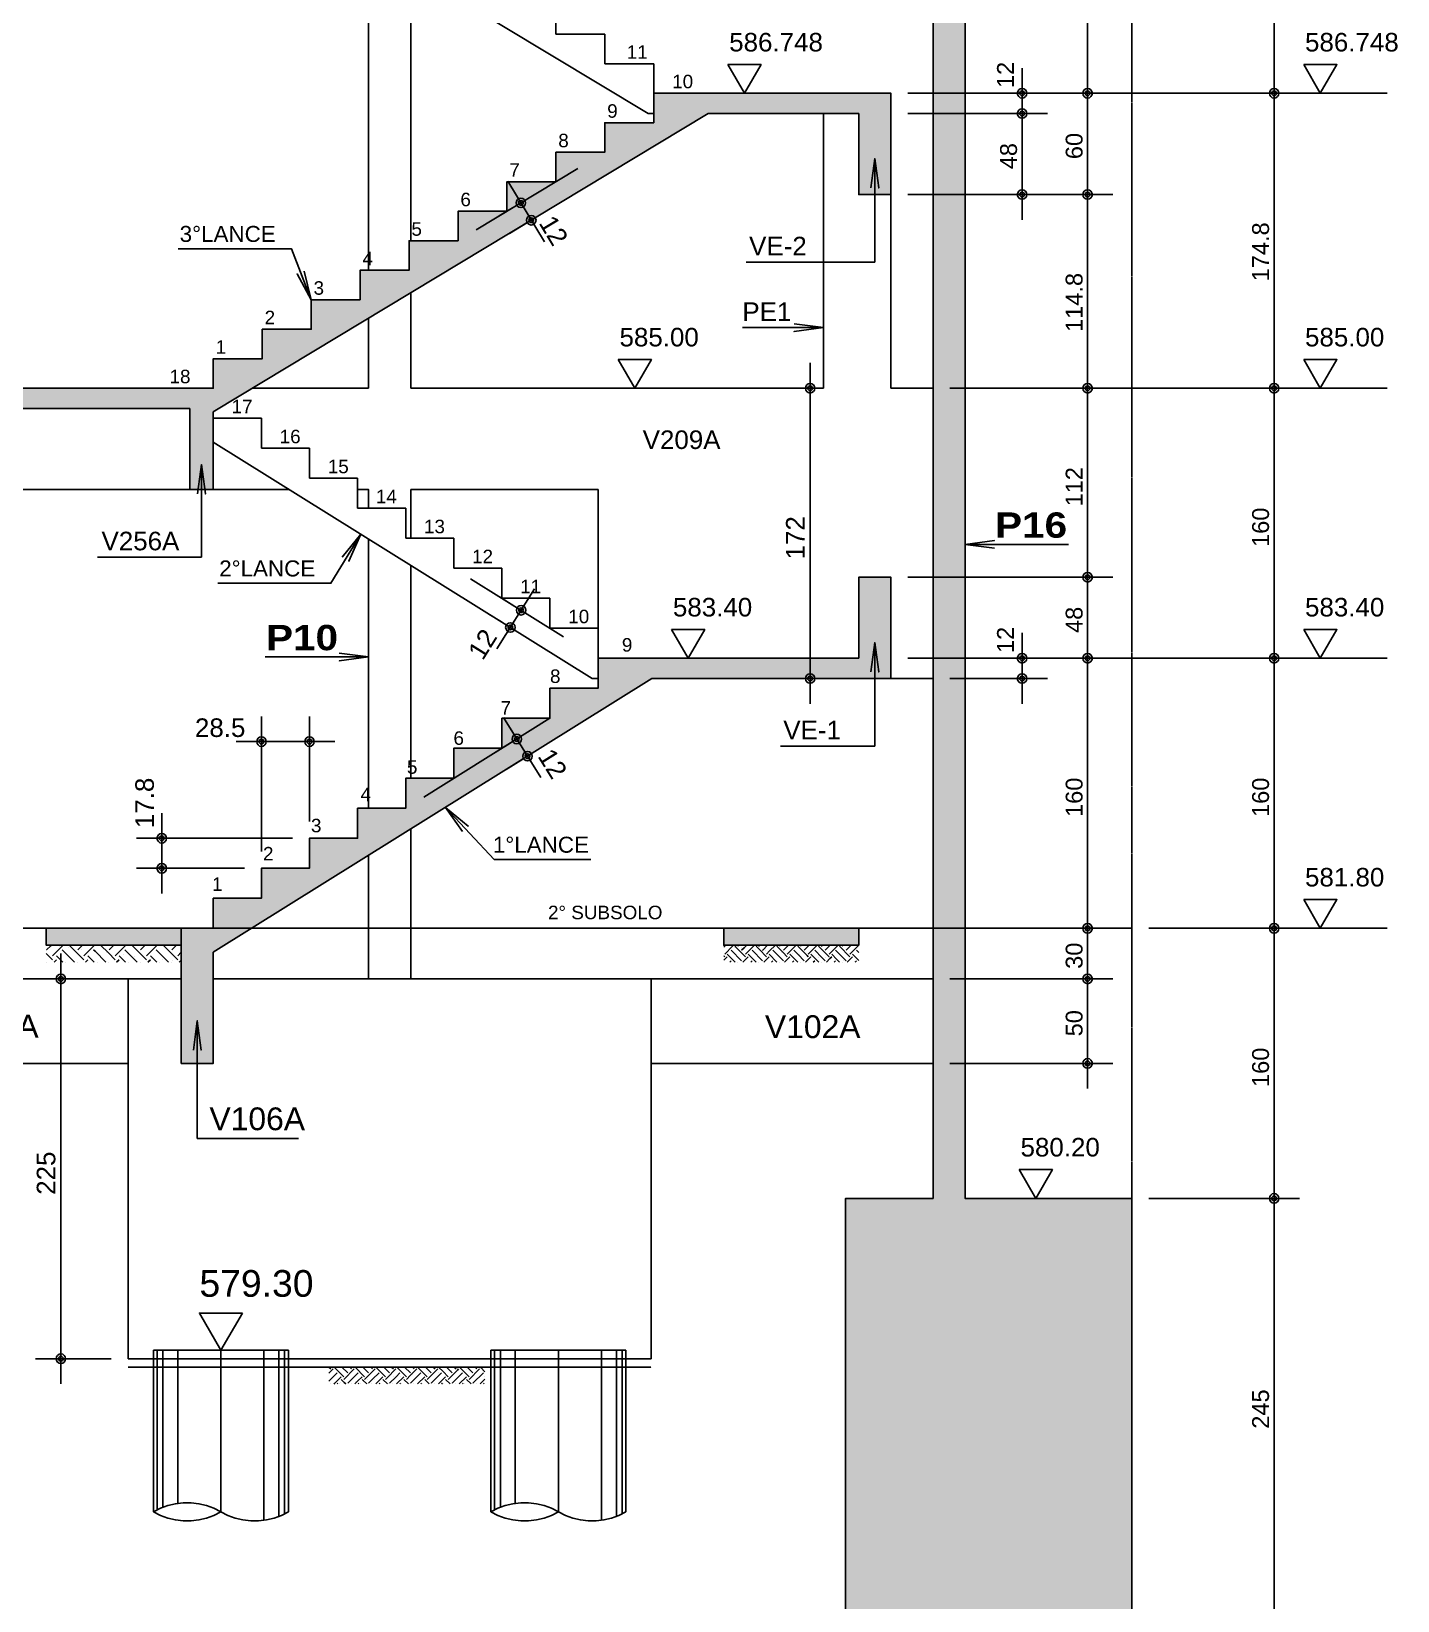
# Model space of a CAD drawing. Extents: x 0 to 5945, y 0 to 4205.
# Drawn here: x 3403 to 4213, y 1419 to 2349 of the extents above; entities that cross this region are included whole.
import ezdxf

# ---------------------------------------------------------------- set-up
doc = ezdxf.new("R2010")
doc.units = 0
doc.header["$MEASUREMENT"] = 0
for name, pattern in [('ESTILO_TQS_0002', [0.4, 0.1, -0.3]), ('ESTILO_TQS_0006', [0.3, 0.2, -0.1]), ('ESTILO_TQS_0007', [2.1, 1.5, -0.2, 0.2, -0.2])]:
    doc.linetypes.add(name, pattern=pattern)
for name, color, linetype in [('MTH-201', 4, 'CONTINUOUS'), ('MTH-224', 4, 'CONTINUOUS'), ('MTH-230', 1, 'CONTINUOUS'), ('MTH-40', 1, 'CONTINUOUS'), ('MTH-COTAS7', 31, 'CONTINUOUS'), ('MTH-EIXO-217', 8, 'CONTINUOUS'), ('MTH-FACE-VIGA', 7, 'CONTINUOUS'), ('MTH-LINHA-CORTE', 5, 'CONTINUOUS'), ('MTH-LINHAS-GERAIS', 7, 'CONTINUOUS'), ('MTH-SIMB_COTA', 3, 'CONTINUOUS'), ('MTH-SOMBRA21', 150, 'CONTINUOUS'), ('MTH-SOMBRA41', 88, 'CONTINUOUS'), ('MTH-TXT', 4, 'CONTINUOUS'), ('MTH-TXT-NEGRITO', 5, 'CONTINUOUS'), ('MTH-TXT-NOTAS', 3, 'CONTINUOUS'), ('MTH-VIGA-INVERTIDA', 7, 'ESTILO_TQS_0002')]:
    doc.layers.add(name, color=color, linetype=linetype)
doc.styles.add('TQS_ARIAL', font='arial.ttf')
doc.styles.add('TQS_ARIAL_BLACK', font='ariblk.ttf')

msp = doc.modelspace()

# ---------------------------------------------------------------- linework, layer by layer
at = {"layer": 'MTH-201', "linetype": 'ESTILO_TQS_0006'}
msp.add_line((3176.501102, 1817.173489), (4055.323308, 1817.173489), dxfattribs=at)
at = {"layer": 'MTH-224', "linetype": 'Continuous'}
for points in [[(3815.916201, 2328.956098), (3825.731204, 2311.956098), (3835.546145, 2328.956098), (3815.916201, 2328.956098)], [(4157.123529, 2328.956098), (4166.938531, 2311.956098), (4176.753473, 2328.956098), (4157.123529, 2328.956098)], [(3750.916202, 2154.173489), (3760.731204, 2137.173489), (3770.546146, 2154.173489), (3750.916202, 2154.173489)], [(4157.123529, 2154.173489), (4166.938531, 2137.173489), (4176.753473, 2154.173489), (4157.123529, 2154.173489)], [(3782.556515, 1994.173489), (3792.371517, 1977.173489), (3802.186458, 1994.173489), (3782.556515, 1994.173489)], [(4157.123529, 1994.173489), (4166.938531, 1977.173489), (4176.753473, 1994.173489), (4157.123529, 1994.173489)], [(4157.123529, 1834.173489), (4166.938531, 1817.173489), (4176.753473, 1834.173489), (4157.123529, 1834.173489)], [(3988.553838, 1674.173489), (3998.36884, 1657.173489), (4008.183782, 1674.173489), (3988.553838, 1674.173489)], [(3528.200731, 1589.203286), (3515.481206, 1567.173489), (3502.762947, 1589.203286), (3528.200731, 1589.203286)]]:
    msp.add_lwpolyline(points, dxfattribs=at)
at = {"layer": 'MTH-230', "linetype": 'Continuous'}
for p, q in [((3666.694329, 2231.021579), (3726.915215, 2267.316626)), ((3663.410903, 2024.312859), (3718.470671, 1989.967585)), ((3710.481205, 1941.617934), (3635.718497, 1894.982326)), ((3477.693706, 1567.173489), (3477.693706, 1472.589199)), ((3481.115581, 1567.173489), (3481.112456, 1474.084511)), ((3489.949956, 1567.173489), (3489.949956, 1476.362636)), ((3515.481206, 1567.173489), (3515.481206, 1471.412636)), ((3541.012456, 1567.173489), (3541.012456, 1466.462636)), ((3549.846831, 1567.173489), (3549.849956, 1468.740761)), ((3553.268706, 1567.173489), (3553.268706, 1470.234511)), ((3677.693706, 1567.173489), (3677.693706, 1472.589199)), ((3681.115581, 1567.173489), (3681.112456, 1474.084511)), ((3689.949956, 1567.173489), (3689.949956, 1476.362636)), ((3715.481206, 1567.173489), (3715.481206, 1471.412636)), ((3741.012456, 1567.173489), (3741.012456, 1466.462636)), ((3749.846831, 1567.173489), (3749.849956, 1468.740761)), ((3753.268706, 1567.173489), (3753.268706, 1470.234511))]:
    msp.add_line(p, q, dxfattribs=at)
at = {"layer": 'MTH-40', "linetype": 'Continuous'}
for p, q in [((3411.981205, 1806.939382), (3411.981205, 1806.939382)), ((3411.981205, 1804.161757), (3411.981205, 1804.161757)), ((3412.20992, 1804.390473), (3414.6583, 1806.838853)), ((3414.6583, 1806.838853), (3414.992937, 1807.173489)), ((3415.690212, 1800.910182), (3420.845485, 1806.065455)), ((3418.70768, 1807.173489), (3418.70768, 1807.173489)), ((3419.668605, 1806.212564), (3419.668605, 1806.212564)), ((3420.845485, 1806.065455), (3421.95352, 1807.173489)), ((3421.490697, 1804.390473), (3428.70768, 1797.173489)), ((3424.970274, 1805.549856), (3424.970274, 1805.549856)), ((3425.668263, 1807.173489), (3427.623557, 1805.218196)), ((3427.623557, 1805.218196), (3434.251765, 1798.589987)), ((3430.308651, 1807.173489), (3430.308651, 1807.173489)), ((3430.771473, 1804.390473), (3431.157458, 1804.776458)), ((3431.157458, 1804.776458), (3433.55449, 1807.173489)), ((3432.926857, 1804.555283), (3432.926857, 1804.555283)), ((3434.251765, 1800.910182), (3437.344643, 1804.00306)), ((3437.269233, 1807.173489), (3437.269233, 1807.173489)), ((3437.344643, 1804.00306), (3440.515073, 1807.173489)), ((3440.05225, 1804.390473), (3440.881809, 1803.560914)), ((3444.229816, 1807.173489), (3448.83676, 1802.566545)), ((3448.870204, 1807.173489), (3448.870204, 1807.173489)), ((3449.333026, 1804.390473), (3452.116043, 1807.173489)), ((3453.843801, 1801.940665), (3459.076626, 1807.173489)), ((3455.830786, 1807.173489), (3455.830786, 1807.173489)), ((3458.613803, 1804.390473), (3462.095012, 1800.909264)), ((3462.791369, 1807.173489), (3470.049963, 1799.914895)), ((3467.431757, 1807.173489), (3467.431757, 1807.173489)), ((3467.894579, 1804.390473), (3470.677596, 1807.173489)), ((3471.374871, 1800.910182), (3477.638179, 1807.173489)), ((3474.392339, 1807.173489), (3474.392339, 1807.173489)), ((3477.175356, 1804.390473), (3483.308216, 1798.257613)), ((3481.352922, 1807.173489), (3489.936424, 1798.589987)), ((3485.99331, 1807.173489), (3485.99331, 1807.173489)), ((3486.456132, 1804.390473), (3489.239149, 1807.173489)), ((3813.481202, 1805.987534), (3814.535386, 1807.041717)), ((3814.008648, 1801.874591), (3818.660175, 1806.526118)), ((3814.535386, 1807.041717), (3814.667158, 1807.173489)), ((3815.099182, 1806.971242), (3815.099182, 1806.971242)), ((3824.062823, 1798.007601), (3817.875639, 1804.194785)), ((3818.660175, 1806.526118), (3819.307547, 1807.173489)), ((3820.402483, 1806.308329), (3820.195833, 1806.51498)), ((3826.383017, 1800.327795), (3820.402483, 1806.308329)), ((3821.410035, 1806.182385), (3821.410035, 1806.182385)), ((3821.742629, 1806.51498), (3822.401139, 1807.173489)), ((3823.938017, 1805.866388), (3823.938017, 1805.866388)), ((3824.062823, 1804.194785), (3825.534824, 1805.666787)), ((3825.534824, 1805.666787), (3827.041527, 1807.173489)), ((3826.383017, 1801.874591), (3829.659614, 1805.151188)), ((3829.241318, 1805.203475), (3829.241318, 1805.203475)), ((3829.659614, 1805.151188), (3831.681915, 1807.173489)), ((3836.437192, 1798.007601), (3830.250007, 1804.194785)), ((3832.409474, 1804.807456), (3832.409474, 1804.807456)), ((3834.544619, 1804.540562), (3832.570201, 1806.51498)), ((3834.116998, 1806.51498), (3834.775507, 1807.173489)), ((3838.757386, 1800.327795), (3834.544619, 1804.540562)), ((3836.437192, 1804.194785), (3836.534263, 1804.291857)), ((3836.534263, 1804.291857), (3839.415896, 1807.173489)), ((3838.080152, 1804.098621), (3838.080152, 1804.098621)), ((3840.659053, 1803.776258), (3844.056284, 1807.173489)), ((3843.383453, 1803.435708), (3842.624376, 1804.194785)), ((3848.686754, 1802.772796), (3844.94457, 1806.51498)), ((3846.491366, 1806.51498), (3847.149876, 1807.173489)), ((3848.81156, 1804.194785), (3851.790264, 1807.173489)), ((3851.658492, 1802.401328), (3856.430653, 1807.173489)), ((3857.525589, 1801.667941), (3854.998745, 1804.194785)), ((3862.82889, 1801.005029), (3857.318939, 1806.51498)), ((3858.865735, 1806.51498), (3859.524245, 1807.173489)), ((3861.185929, 1804.194785), (3864.164633, 1807.173489)), ((3863.506123, 1801.874591), (3868.805021, 1807.173489)), ((3871.667725, 1799.900174), (3867.373113, 1804.194785)), ((3875.880492, 1800.327795), (3869.693307, 1806.51498)), ((3871.240104, 1806.51498), (3871.898613, 1807.173489)), ((3873.560298, 1804.194785), (3876.539002, 1807.173489)), ((3875.880492, 1801.874591), (3881.17939, 1807.173489)), ((3885.80986, 1798.132407), (3879.747482, 1804.194785)), ((3888.25486, 1800.327795), (3882.067676, 1806.51498)), ((3883.614472, 1806.51498), (3884.272982, 1807.173489)), ((3885.934666, 1804.194785), (3888.91337, 1807.173489)), ((3888.25486, 1801.874591), (3893.481202, 1807.100933)), ((3893.481202, 1802.835434), (3892.121851, 1804.194785)), ((3411.981205, 1802.298994), (3415.690212, 1798.589987)), ((3411.981205, 1797.201175), (3411.981205, 1797.201175)), ((3416.593908, 1797.173489), (3418.010406, 1798.589987)), ((3418.010406, 1800.910182), (3421.747098, 1797.173489)), ((3423.55449, 1797.173489), (3423.55449, 1797.173489)), ((3430.515073, 1797.173489), (3430.515073, 1797.173489)), ((3435.155461, 1797.173489), (3436.571959, 1798.589987)), ((3436.571959, 1800.910182), (3440.308651, 1797.173489)), ((3440.881809, 1803.560914), (3447.269233, 1797.173489)), ((3441.469432, 1803.487461), (3441.469432, 1803.487461)), ((3442.116043, 1797.173489), (3442.116043, 1797.173489)), ((3447.656617, 1802.714063), (3447.656617, 1802.714063)), ((3448.83676, 1802.566545), (3452.813318, 1798.589987)), ((3449.076626, 1797.173489), (3449.076626, 1797.173489)), ((3452.813318, 1800.910182), (3453.843801, 1801.940665)), ((3453.717014, 1797.173489), (3455.133512, 1798.589987)), ((3454.140061, 1801.903632), (3454.140061, 1801.903632)), ((3455.133512, 1800.910182), (3458.870204, 1797.173489)), ((3457.968591, 1801.425066), (3457.968591, 1801.425066)), ((3460.677596, 1797.173489), (3460.677596, 1797.173489)), ((3462.095012, 1800.909264), (3465.830786, 1797.173489)), ((3464.155775, 1800.651668), (3464.155775, 1800.651668)), ((3467.638179, 1797.173489), (3467.638179, 1797.173489)), ((3470.049963, 1799.914895), (3471.374871, 1798.589987)), ((3470.342959, 1799.87827), (3470.342959, 1799.87827)), ((3472.278567, 1797.173489), (3473.695065, 1798.589987)), ((3473.695065, 1800.910182), (3475.353264, 1799.251982)), ((3474.467749, 1799.362671), (3474.467749, 1799.362671)), ((3475.353264, 1799.251982), (3477.431757, 1797.173489)), ((3479.239149, 1797.173489), (3479.239149, 1797.173489)), ((3480.654933, 1798.589273), (3480.654933, 1798.589273)), ((3483.308216, 1798.257613), (3484.392339, 1797.173489)), ((3486.199732, 1797.173489), (3486.199732, 1797.173489)), ((3486.842118, 1797.815875), (3486.842118, 1797.815875)), ((3489.936424, 1800.910182), (3491.981205, 1802.954963)), ((3490.84012, 1797.173489), (3490.966907, 1797.300277)), ((3490.966907, 1797.300277), (3491.981205, 1798.314575)), ((3491.263167, 1797.263244), (3491.263167, 1797.263244)), ((3813.481202, 1801.347145), (3813.481202, 1801.347145)), ((3814.008648, 1800.327795), (3813.481202, 1800.855241)), ((3813.481202, 1798.253553), (3815.555445, 1800.327795)), ((3820.256546, 1797.173489), (3815.555445, 1801.874591)), ((3817.041527, 1797.173489), (3817.875639, 1798.007601)), ((3817.162954, 1797.173489), (3817.162954, 1797.173489)), ((3821.681915, 1797.173489), (3821.681915, 1797.173489)), ((3824.775507, 1797.173489), (3827.929813, 1800.327795)), ((3824.896935, 1797.173489), (3824.896935, 1797.173489)), ((3832.630915, 1797.173489), (3827.929813, 1801.874591)), ((3829.415896, 1797.173489), (3830.250007, 1798.007601)), ((3829.537323, 1797.173489), (3829.537323, 1797.173489)), ((3834.056284, 1797.173489), (3834.056284, 1797.173489)), ((3837.149876, 1797.173489), (3840.304182, 1800.327795)), ((3837.271303, 1797.173489), (3837.271303, 1797.173489)), ((3838.757386, 1801.874591), (3840.659053, 1803.776258)), ((3845.005284, 1797.173489), (3840.304182, 1801.874591)), ((3841.790264, 1797.173489), (3842.624376, 1798.007601)), ((3841.911691, 1797.173489), (3841.911691, 1797.173489)), ((3848.81156, 1798.007601), (3843.383453, 1803.435708)), ((3843.408912, 1803.432526), (3843.408912, 1803.432526)), ((3846.430653, 1797.173489), (3846.430653, 1797.173489)), ((3847.533702, 1802.916927), (3847.533702, 1802.916927)), ((3851.131754, 1800.327795), (3848.686754, 1802.772796)), ((3849.524245, 1797.173489), (3852.678551, 1800.327795)), ((3849.645672, 1797.173489), (3849.645672, 1797.173489)), ((3851.131754, 1801.874591), (3851.658492, 1802.401328)), ((3852.222288, 1802.330854), (3852.222288, 1802.330854)), ((3857.379652, 1797.173489), (3852.678551, 1801.874591)), ((3854.164633, 1797.173489), (3854.998745, 1798.007601)), ((3854.28606, 1797.173489), (3854.28606, 1797.173489)), ((3854.408351, 1802.057596), (3854.408351, 1802.057596)), ((3861.185929, 1798.007601), (3857.525589, 1801.667941)), ((3858.533141, 1801.541997), (3858.533141, 1801.541997)), ((3858.805021, 1797.173489), (3858.805021, 1797.173489)), ((3861.898613, 1797.173489), (3865.052919, 1800.327795)), ((3862.020041, 1797.173489), (3862.020041, 1797.173489)), ((3862.65793, 1801.026398), (3862.65793, 1801.026398)), ((3863.506123, 1800.327795), (3862.82889, 1801.005029)), ((3866.364424, 1800.563087), (3865.052919, 1801.874591)), ((3865.40779, 1800.682666), (3865.40779, 1800.682666)), ((3869.754021, 1797.173489), (3866.364424, 1800.563087)), ((3866.539002, 1797.173489), (3867.373113, 1798.007601)), ((3866.660429, 1797.173489), (3866.660429, 1797.173489)), ((3869.53258, 1800.167067), (3869.53258, 1800.167067)), ((3871.17939, 1797.173489), (3871.17939, 1797.173489)), ((3873.560298, 1798.007601), (3871.667725, 1799.900174)), ((3873.657369, 1799.651469), (3873.657369, 1799.651469)), ((3874.272982, 1797.173489), (3876.407229, 1799.307736)), ((3874.394409, 1797.173489), (3874.394409, 1797.173489)), ((3876.407229, 1799.307736), (3877.427288, 1800.327795)), ((3876.971025, 1799.237262), (3876.971025, 1799.237262)), ((3880.506559, 1798.79532), (3877.427288, 1801.874591)), ((3878.91337, 1797.173489), (3879.747482, 1798.007601)), ((3879.034798, 1797.173489), (3879.034798, 1797.173489)), ((3882.12839, 1797.173489), (3880.506559, 1798.79532)), ((3880.532018, 1798.792137), (3880.532018, 1798.792137)), ((3883.553759, 1797.173489), (3883.553759, 1797.173489)), ((3884.656808, 1798.276539), (3884.656808, 1798.276539)), ((3885.934666, 1798.007601), (3885.80986, 1798.132407)), ((3886.647351, 1797.173489), (3887.406668, 1797.932806)), ((3886.768778, 1797.173489), (3886.768778, 1797.173489)), ((3887.406668, 1797.932806), (3889.801657, 1800.327795)), ((3893.481202, 1798.195045), (3889.801657, 1801.874591)), ((3891.113161, 1797.469495), (3891.113161, 1797.469495)), ((3891.287739, 1797.173489), (3891.531457, 1797.417208)), ((3891.409166, 1797.173489), (3891.409166, 1797.173489)), ((3891.531457, 1797.417208), (3892.121851, 1798.007601)), ((3580.560803, 1556.100898), (3579.535954, 1557.125747)), ((3579.535954, 1556.622845), (3579.535954, 1556.622845)), ((3579.535954, 1553.529253), (3582.107599, 1556.100898)), ((3579.535954, 1548.888865), (3584.427793, 1553.780704)), ((3588.294783, 1551.46051), (3582.581803, 1557.173489)), ((3590.614977, 1553.780704), (3587.222192, 1557.173489)), ((3588.294783, 1549.913714), (3594.481967, 1556.100898)), ((3591.489082, 1548.467625), (3596.802162, 1553.780704)), ((3592.935171, 1556.100898), (3591.86258, 1557.173489)), ((3600.669152, 1551.46051), (3594.956172, 1557.173489)), ((3602.989346, 1553.780704), (3599.59656, 1557.173489)), ((3600.669152, 1549.913714), (3606.856336, 1556.100898)), ((3605.30954, 1556.100898), (3604.236949, 1557.173489)), ((3605.365854, 1549.970028), (3609.17653, 1553.780704)), ((3613.04352, 1551.46051), (3607.330541, 1557.173489)), ((3615.363715, 1553.780704), (3611.970929, 1557.173489)), ((3614.038836, 1550.909029), (3619.230705, 1556.100898)), ((3617.683909, 1556.100898), (3616.611317, 1557.173489)), ((3619.242626, 1551.472431), (3621.550899, 1553.780704)), ((3624.803867, 1552.074532), (3619.704909, 1557.173489)), ((3627.738083, 1553.780704), (3624.345298, 1557.173489)), ((3627.738083, 1547.59352), (3633.119397, 1552.974834)), ((3627.915608, 1552.411433), (3631.605073, 1556.100898)), ((3630.058277, 1556.100898), (3628.985686, 1557.173489)), ((3635.969374, 1553.283393), (3632.079278, 1557.173489)), ((3633.119397, 1552.974834), (3633.925268, 1553.780704)), ((3633.177997, 1552.981178), (3633.177997, 1552.981178)), ((3637.792258, 1551.46051), (3635.969374, 1553.283393)), ((3640.112452, 1553.780704), (3636.719666, 1557.173489)), ((3637.792258, 1549.913714), (3641.79238, 1553.913836)), ((3638.323187, 1553.538235), (3638.323187, 1553.538235)), ((3640.112452, 1547.59352), (3646.299636, 1553.780704)), ((3640.156439, 1553.736716), (3640.156439, 1553.736716)), ((3642.432646, 1556.100898), (3641.360055, 1557.173489)), ((3641.79238, 1553.913836), (3643.979442, 1556.100898)), ((3644.343505, 1554.190039), (3644.343505, 1554.190039)), ((3647.134882, 1554.492255), (3644.453647, 1557.173489)), ((3646.996169, 1554.477237), (3646.996169, 1554.477237)), ((3650.166626, 1551.46051), (3647.134882, 1554.492255)), ((3651.321947, 1554.945578), (3649.094035, 1557.173489)), ((3650.166626, 1549.913714), (3655.669151, 1555.416239)), ((3652.486821, 1553.780704), (3651.321947, 1554.945578)), ((3652.199958, 1555.040638), (3652.199958, 1555.040638)), ((3652.486821, 1547.59352), (3658.674005, 1553.780704)), ((3654.807015, 1556.100898), (3653.734423, 1557.173489)), ((3655.509012, 1555.398901), (3655.509012, 1555.398901)), ((3655.669151, 1555.416239), (3656.353811, 1556.100898)), ((3658.300389, 1555.701116), (3656.828015, 1557.173489)), ((3662.540995, 1551.46051), (3658.300389, 1555.701116)), ((3660.872941, 1555.97964), (3660.872941, 1555.97964)), ((3662.487454, 1556.154439), (3661.468404, 1557.173489)), ((3664.861189, 1553.780704), (3662.487454, 1556.154439)), ((3662.540995, 1549.913714), (3668.728179, 1556.100898)), ((3664.861189, 1547.59352), (3671.048374, 1553.780704)), ((3666.07673, 1556.543041), (3666.07673, 1556.543041)), ((3666.674519, 1556.607762), (3666.108792, 1557.173489)), ((3667.181383, 1556.100898), (3666.674519, 1556.607762)), ((3669.465896, 1556.909977), (3669.202384, 1557.173489)), ((3671.899796, 1554.476078), (3669.465896, 1556.909977)), ((3669.545923, 1556.918642), (3669.545923, 1556.918642)), ((3580.141837, 1547.239087), (3580.141837, 1547.239087)), ((3580.207435, 1547.173489), (3580.207435, 1547.173489)), ((3582.460967, 1547.173489), (3582.8161, 1547.528623)), ((3582.8161, 1547.528623), (3586.747987, 1551.46051)), ((3584.328903, 1547.69241), (3584.328903, 1547.69241)), ((3584.847823, 1547.173489), (3584.427793, 1547.59352)), ((3585.554559, 1547.173489), (3585.554559, 1547.173489)), ((3586.285293, 1547.904223), (3586.285293, 1547.904223)), ((3588.515968, 1548.145733), (3586.747987, 1549.913714)), ((3589.488211, 1547.173489), (3588.515968, 1548.145733)), ((3590.194947, 1547.173489), (3590.194947, 1547.173489)), ((3590.614977, 1547.59352), (3591.489082, 1548.467625)), ((3591.307345, 1548.447948), (3591.307345, 1548.447948)), ((3592.581803, 1547.173489), (3592.581803, 1547.173489)), ((3594.835335, 1547.173489), (3596.692872, 1549.031026)), ((3595.49441, 1548.901271), (3595.49441, 1548.901271)), ((3596.692872, 1549.031026), (3599.122356, 1551.46051)), ((3597.222192, 1547.173489), (3596.802162, 1547.59352)), ((3597.928928, 1547.173489), (3597.928928, 1547.173489)), ((3599.681475, 1549.354594), (3599.122356, 1549.913714)), ((3601.86258, 1547.173489), (3599.681475, 1549.354594)), ((3600.162065, 1549.406626), (3600.162065, 1549.406626)), ((3602.472852, 1549.65681), (3602.472852, 1549.65681)), ((3602.569316, 1547.173489), (3602.569316, 1547.173489)), ((3602.989346, 1547.59352), (3605.365854, 1549.970028)), ((3604.956172, 1547.173489), (3604.956172, 1547.173489)), ((3606.659917, 1550.110133), (3606.659917, 1550.110133)), ((3607.209704, 1547.173489), (3610.569643, 1550.533429)), ((3609.59656, 1547.173489), (3609.17653, 1547.59352)), ((3610.303296, 1547.173489), (3610.303296, 1547.173489)), ((3610.569643, 1550.533429), (3611.496724, 1551.46051)), ((3610.846983, 1550.563456), (3610.846983, 1550.563456)), ((3614.236949, 1547.173489), (3611.496724, 1549.913714)), ((3613.04352, 1549.913714), (3614.038836, 1550.909029)), ((3613.638359, 1550.865671), (3613.638359, 1550.865671)), ((3614.943684, 1547.173489), (3614.943684, 1547.173489)), ((3615.363715, 1547.59352), (3619.242626, 1551.472431)), ((3617.330541, 1547.173489), (3617.330541, 1547.173489)), ((3617.825425, 1551.318994), (3617.825425, 1551.318994)), ((3619.584073, 1547.173489), (3623.871093, 1551.46051)), ((3621.970929, 1547.173489), (3621.550899, 1547.59352)), ((3622.01249, 1551.772317), (3622.01249, 1551.772317)), ((3622.677665, 1547.173489), (3622.677665, 1547.173489)), ((3626.611317, 1547.173489), (3623.871093, 1549.913714)), ((3624.446415, 1552.035832), (3624.446415, 1552.035832)), ((3625.417889, 1551.46051), (3624.803867, 1552.074532)), ((3625.417889, 1549.913714), (3627.915608, 1552.411433)), ((3627.318053, 1547.173489), (3627.318053, 1547.173489)), ((3628.990932, 1552.527855), (3628.990932, 1552.527855)), ((3629.704909, 1547.173489), (3629.704909, 1547.173489)), ((3631.958441, 1547.173489), (3636.245462, 1551.46051)), ((3634.345298, 1547.173489), (3633.925268, 1547.59352)), ((3635.052034, 1547.173489), (3635.052034, 1547.173489)), ((3638.985686, 1547.173489), (3636.245462, 1549.913714)), ((3639.692422, 1547.173489), (3639.692422, 1547.173489)), ((3642.079278, 1547.173489), (3642.079278, 1547.173489)), ((3644.33281, 1547.173489), (3648.61983, 1551.46051)), ((3646.719666, 1547.173489), (3646.299636, 1547.59352)), ((3647.426402, 1547.173489), (3647.426402, 1547.173489)), ((3651.360055, 1547.173489), (3648.61983, 1549.913714)), ((3652.06679, 1547.173489), (3652.06679, 1547.173489)), ((3654.453647, 1547.173489), (3654.453647, 1547.173489)), ((3656.707179, 1547.173489), (3660.994199, 1551.46051)), ((3659.094035, 1547.173489), (3658.674005, 1547.59352)), ((3659.800771, 1547.173489), (3659.800771, 1547.173489)), ((3663.734423, 1547.173489), (3660.994199, 1549.913714)), ((3664.441159, 1547.173489), (3664.441159, 1547.173489)), ((3666.828015, 1547.173489), (3666.828015, 1547.173489)), ((3669.081547, 1547.173489), (3671.899796, 1549.991738)), ((3671.468404, 1547.173489), (3671.048374, 1547.59352)), ((3671.899796, 1551.382486), (3671.899796, 1551.382486))]:
    msp.add_line(p, q, dxfattribs=at)
for points in [[(3491.981205, 1807.173489), (3491.981205, 1817.173489), (3411.981205, 1817.173489), (3411.981205, 1807.173489), (3491.981205, 1807.173489)], [(3893.481202, 1807.173489), (3893.481202, 1817.173489), (3813.481202, 1817.173489), (3813.481202, 1807.173489), (3893.481202, 1807.173489)]]:
    msp.add_lwpolyline(points, dxfattribs=at)
for points in [[(3491.981205, 1807.173489), (3491.981205, 1817.173489), (3411.981205, 1817.173489)], [(3491.981205, 1807.173489), (3411.981205, 1817.173489), (3411.981205, 1807.173489)], [(3893.481202, 1807.173489), (3893.481202, 1817.173489), (3813.481202, 1817.173489)], [(3893.481202, 1807.173489), (3813.481202, 1817.173489), (3813.481202, 1807.173489)], [(3491.981205, 1807.173489), (3411.981205, 1807.173489), (3491.981205, 1807.173489)], [(3893.481202, 1807.173489), (3813.481202, 1807.173489), (3893.481202, 1807.173489)]]:
    msp.add_solid(points, dxfattribs=at)
at = {"layer": 'MTH-COTAS7', "linetype": 'Continuous'}
for p, q in [((4139.553257, 2296.956098), (4139.553257, 2547.173489)), ((4029.073824, 2296.956098), (4029.073824, 2487.173489)), ((3990.215479, 2284.956098), (3990.215479, 2326.956098)), ((4029.073824, 2236.956098), (4029.073824, 2326.956098)), ((4139.553257, 2122.173489), (4139.553257, 2326.956098)), ((3922.481202, 2311.956098), (4154.553257, 2311.956098)), ((3922.481202, 2311.956098), (4154.553257, 2311.956098)), ((3922.481202, 2311.956098), (4044.073824, 2311.956098)), ((3986.516278, 2311.956098), (4005.215479, 2311.956098)), ((3990.215479, 2236.956098), (3990.215479, 2314.956098)), ((4015.215479, 2311.956098), (4044.073824, 2311.956098)), ((4139.553257, 2311.956098), (4206.66094, 2311.956098)), ((3922.481202, 2299.956098), (4005.215479, 2299.956098)), ((3922.481202, 2299.956098), (4005.215479, 2299.956098)), ((3685.473234, 2259.853317), (3707.154859, 2223.879079)), ((4029.073824, 2122.173489), (4029.073824, 2266.956098)), ((3922.481202, 2251.956098), (4044.073824, 2251.956098)), ((3922.481202, 2251.956098), (4005.215479, 2251.956098)), ((4015.215479, 2251.956098), (4044.073824, 2251.956098)), ((3688.240056, 2244.00716), (3680.369075, 2239.26333)), ((3697.227862, 2235.409809), (3686.564872, 2228.983239)), ((3864.634835, 1950.173489), (3864.634835, 2152.173489)), ((4029.073824, 2010.173489), (4029.073824, 2152.173489)), ((4139.553257, 1962.173489), (4139.553257, 2152.173489)), ((3862.481202, 2137.173489), (3849.634835, 2137.173489)), ((3947.481205, 2137.173489), (4154.553257, 2137.173489)), ((3947.481205, 2137.173489), (4154.553257, 2137.173489)), ((4013.800176, 2137.173489), (4044.073824, 2137.173489)), ((4022.183794, 2137.173489), (4044.073824, 2137.173489)), ((4139.553257, 2137.173489), (4206.66094, 2137.173489)), ((4029.073824, 1962.173489), (4029.073824, 2040.173489)), ((3679.083274, 1982.714153), (3701.312138, 2018.349799)), ((3922.481202, 2025.173489), (4044.073824, 2025.173489)), ((3922.481202, 2025.173489), (4044.073824, 2025.173489)), ((3689.048469, 2008.320615), (3680.646368, 2013.561692)), ((3681.775431, 1998.713871), (3674.295167, 2003.379922)), ((3990.215479, 1950.173489), (3990.215479, 1992.173489)), ((4029.073824, 1802.173489), (4029.073824, 1992.173489)), ((4139.553257, 1802.173489), (4139.553257, 1992.173489)), ((3922.481202, 1977.173489), (4154.553257, 1977.173489)), ((3922.481202, 1977.173489), (4154.553257, 1977.173489)), ((3932.481202, 1977.173489), (4044.073824, 1977.173489)), ((3986.516278, 1977.173489), (4005.215479, 1977.173489)), ((4015.215479, 1977.173489), (4044.073824, 1977.173489)), ((4139.553257, 1977.173489), (4206.66094, 1977.173489)), ((3851.699135, 1965.173489), (3879.634835, 1965.173489)), ((3947.481205, 1965.173489), (4005.215479, 1965.173489)), ((3539.481205, 1862.729045), (3539.481205, 1942.786949)), ((3567.981205, 1880.506823), (3567.981205, 1942.786949)), ((3682.886956, 1942.084248), (3705.114848, 1906.449319)), ((3524.481205, 1927.786949), (3582.981205, 1927.786949)), ((3686.799638, 1926.845931), (3678.098629, 1921.418529)), ((3694.305261, 1917.385574), (3684.449129, 1911.237645)), ((3480.411039, 1837.729045), (3480.411039, 1885.506823)), ((3557.981205, 1870.506823), (3465.411039, 1870.506823)), ((3529.481205, 1852.729045), (3465.411039, 1852.729045)), ((4029.073824, 1772.173489), (4029.073824, 1832.173489)), ((4139.553257, 1642.173489), (4139.553257, 1832.173489)), ((4003.802837, 1817.173489), (4044.073824, 1817.173489)), ((4021.413554, 1817.173489), (4044.073824, 1817.173489)), ((4065.323308, 1817.173489), (4154.553257, 1817.173489)), ((4065.323308, 1817.173489), (4154.553257, 1817.173489)), ((4139.553257, 1817.173489), (4206.66094, 1817.173489)), ((3420.661745, 1547.173489), (3420.661745, 1802.173489)), ((4029.073824, 1722.173489), (4029.073824, 1802.173489)), ((3450.481206, 1787.173489), (3405.661745, 1787.173489)), ((3947.481205, 1787.173489), (4044.073824, 1787.173489)), ((3947.481205, 1787.173489), (4044.073824, 1787.173489)), ((3947.481205, 1737.173489), (4044.073824, 1737.173489)), ((4139.553257, 1397.173489), (4139.553257, 1672.173489)), ((4065.323308, 1657.173489), (4154.553257, 1657.173489)), ((4065.323308, 1657.173489), (4154.553257, 1657.173489)), ((3450.481206, 1562.173489), (3405.661745, 1562.173489))]:
    msp.add_line(p, q, dxfattribs=at)
for points in [[(3826.797097, 2211.956098), (3902.981202, 2211.956098), (3902.981202, 2273.272699), (3905.265411, 2255.922414), (3902.981202, 2273.272699), (3900.696994, 2255.922414)], [(3490.21457, 2219.893494), (3557.304404, 2219.893494), (3568.981205, 2189.608272), (3560.608202, 2204.975211), (3568.981205, 2189.608272), (3564.870762, 2206.618688)], [(3824.484533, 2173.098689), (3872.481202, 2173.098689), (3855.130917, 2170.814481), (3872.481202, 2173.098689), (3855.130917, 2175.382897)], [(3442.326028, 2037.173489), (3503.981205, 2037.173489), (3503.981205, 2091.94848), (3506.265413, 2074.598195), (3503.981205, 2091.94848), (3501.696997, 2074.598195)], [(3513.626422, 2021.673149), (3580.716255, 2021.673149), (3598.422915, 2050.706927), (3591.339216, 2034.704701), (3598.422915, 2050.706927), (3587.438907, 2037.08336)], [(4017.66024, 2044.629585), (3956.481205, 2044.629585), (3973.83149, 2046.913794), (3956.481205, 2044.629585), (3973.83149, 2042.345377)], [(3847.0709, 1925.173489), (3902.981202, 1925.173489), (3902.981202, 1986.490091), (3905.265411, 1969.139806), (3902.981202, 1986.490091), (3900.696994, 1969.139806)], [(3541.802172, 1977.957088), (3602.981206, 1977.957088), (3585.630921, 1975.67288), (3602.981206, 1977.957088), (3585.630921, 1980.241297)], [(3734.716257, 1857.96094), (3677.509582, 1857.96094), (3648.511913, 1888.819396), (3662.057865, 1877.739813), (3648.511913, 1888.819396), (3658.728691, 1874.61139)], [(3561.536922, 1692.669058), (3501.481205, 1692.669058), (3501.481205, 1762.416454), (3503.765413, 1745.066169), (3501.481205, 1762.416454), (3499.196997, 1745.066169)]]:
    msp.add_lwpolyline(points, dxfattribs=at)
at = {"layer": 'MTH-EIXO-217', "linetype": 'ESTILO_TQS_0007'}
msp.add_line((4055.323308, 3877.013729), (4055.323308, 1320.368833), dxfattribs=at)
at = {"layer": 'MTH-FACE-VIGA', "linetype": 'Continuous'}
for p, q in [((3423.981205, 2507.684255), (3768.64459, 2299.956098)), ((3602.981206, 2207.086533), (3602.981206, 2399.801196)), ((3627.981206, 2224.564794), (3627.981206, 2384.73373)), ((3713.981205, 2346.91262), (3713.981205, 2364.390881)), ((3713.981205, 2346.91262), (3742.981205, 2346.91262)), ((3742.981205, 2329.434359), (3742.981205, 2346.91262)), ((3742.981205, 2329.434359), (3771.981205, 2329.434359)), ((3771.981205, 2311.956098), (3771.981205, 2329.434359)), ((3771.981205, 2299.956098), (3768.64459, 2299.956098)), ((3872.481202, 2137.173489), (3872.481202, 2299.956098)), ((3912.481202, 2137.173489), (3912.481202, 2251.956098)), ((3627.981206, 2137.173489), (3627.981206, 2193.678259)), ((3602.981206, 2137.173489), (3602.981206, 2178.610793)), ((3534.228268, 2137.173489), (3602.981206, 2137.173489)), ((3627.981206, 2137.173489), (3872.481202, 2137.173489)), ((3912.481202, 2137.173489), (3937.481205, 2137.173489)), ((3510.981205, 2119.395712), (3539.481205, 2119.395712)), ((3539.481205, 2101.617934), (3539.481205, 2119.395712)), ((3510.981205, 2105.252483), (3735.545342, 1965.173489)), ((3539.481205, 2101.617934), (3567.981205, 2101.617934)), ((3567.981205, 2083.840156), (3567.981205, 2101.617934)), ((3567.981205, 2083.840156), (3596.481205, 2083.840156)), ((3596.481205, 2066.062378), (3596.481205, 2083.840156)), ((3496.981205, 2077.173489), (3282.481207, 2077.173489)), ((3510.981205, 2077.173489), (3555.995342, 2077.173489)), ((3627.981206, 2077.173489), (3738.981205, 2077.173489)), ((3627.981206, 2048.284601), (3627.981206, 2077.173489)), ((3738.981205, 1977.173489), (3738.981205, 2077.173489)), ((3596.481205, 2066.062378), (3624.981205, 2066.062378)), ((3624.981205, 2048.284601), (3624.981205, 2066.062378)), ((3602.981206, 1888.284601), (3602.981206, 2047.864568)), ((3624.981205, 2048.284601), (3653.481205, 2048.284601)), ((3653.481205, 2030.506823), (3653.481205, 2048.284601)), ((3627.981206, 1906.062378), (3627.981206, 2032.270026)), ((3653.481205, 2030.506823), (3681.981205, 2030.506823)), ((3681.981205, 2012.729045), (3681.981205, 2030.506823)), ((3681.981205, 2012.729045), (3710.481205, 2012.729045)), ((3710.481205, 1994.951267), (3710.481205, 2012.729045)), ((3710.481205, 1994.951267), (3738.981205, 1994.951267)), ((3738.981205, 1977.173489), (3738.981205, 1994.951267)), ((3735.545342, 1965.173489), (3738.981205, 1965.173489)), ((3912.481202, 1965.173489), (3937.481205, 1965.173489)), ((3627.981206, 1787.173489), (3627.981206, 1876.012718)), ((3602.981206, 1787.173489), (3602.981206, 1860.418176)), ((3460.481206, 1787.173489), (3282.481207, 1787.173489)), ((3460.481206, 1787.173489), (3460.481206, 1562.173489)), ((3460.481206, 1787.173489), (3491.981205, 1787.173489)), ((3770.481206, 1787.173489), (3510.981205, 1787.173489)), ((3770.481206, 1562.173489), (3770.481206, 1787.173489)), ((3770.481206, 1787.173489), (3937.481205, 1787.173489)), ((3460.481206, 1737.173489), (3282.481207, 1737.173489)), ((3770.481206, 1737.173489), (3937.481205, 1737.173489)), ((3460.481206, 1562.173489), (3770.481206, 1562.173489))]:
    msp.add_line(p, q, dxfattribs=at)
msp.add_lwpolyline([(3596.481205, 2077.173489), (3602.981206, 2077.173489), (3602.981206, 2066.062378)], dxfattribs=at)
at = {"layer": 'MTH-LINHA-CORTE', "linetype": 'Continuous'}
for points in [[(3937.481205, 3862.013729), (3937.481205, 1657.173489), (3885.628731, 1657.173489), (3885.628731, 1412.173489), (4055.323308, 1412.173489), (4055.323308, 1657.173489), (3956.481205, 1657.173489), (3956.481205, 3862.013729), (3937.481205, 3862.013729)], [(3282.481207, 2137.173489), (3510.981205, 2137.173489), (3510.981205, 2154.65175), (3539.981205, 2154.65175), (3539.981205, 2172.130011), (3568.981205, 2172.130011), (3568.981205, 2189.608272), (3597.981205, 2189.608272), (3597.981205, 2207.086533), (3626.981205, 2207.086533), (3626.981205, 2224.564794), (3655.981205, 2224.564794), (3655.981205, 2242.043055), (3684.981205, 2242.043055), (3684.981205, 2259.521316), (3713.981205, 2259.521316), (3713.981205, 2276.999576), (3742.981205, 2276.999576), (3742.981205, 2294.477837), (3771.981205, 2294.477837), (3771.981205, 2311.956098), (3912.481202, 2311.956098), (3912.481202, 2251.956098), (3893.481202, 2251.956098), (3893.481202, 2299.956098), (3804.31782, 2299.956098), (3510.981205, 2123.162516), (3510.981205, 2077.173489), (3496.981205, 2077.173489), (3496.981205, 2125.173489), (3282.481207, 2125.173489)], [(3893.481202, 1977.173489), (3738.981205, 1977.173489), (3738.981205, 1959.395712), (3710.481205, 1959.395712), (3710.481205, 1941.617934), (3681.981205, 1941.617934), (3681.981205, 1923.840156), (3653.481205, 1923.840156), (3653.481205, 1906.062378), (3624.981205, 1906.062378), (3624.981205, 1888.284601), (3596.481205, 1888.284601), (3596.481205, 1870.506823), (3567.981205, 1870.506823), (3567.981205, 1852.729045), (3539.481205, 1852.729045), (3539.481205, 1834.951267), (3510.981205, 1834.951267), (3510.981205, 1817.173489), (3491.981205, 1817.173489), (3491.981205, 1737.173489), (3510.981205, 1737.173489), (3510.981205, 1803.030261), (3770.917068, 1965.173489), (3912.481202, 1965.173489), (3912.481202, 2025.173489), (3893.481202, 2025.173489), (3893.481202, 1977.173489)]]:
    msp.add_lwpolyline(points, dxfattribs=at)
at = {"layer": 'MTH-LINHAS-GERAIS', "linetype": 'Continuous'}
for p, q in [((3475.481206, 1567.173489), (3475.481206, 1471.412636)), ((3555.481206, 1567.173489), (3555.481206, 1471.412636)), ((3675.481206, 1567.173489), (3675.481206, 1471.412636)), ((3755.481206, 1567.173489), (3755.481206, 1471.412636))]:
    msp.add_line(p, q, dxfattribs=at)
for points in [[(3515.48121, 1471.412637), (3511.324394, 1469.325028), (3506.953331, 1467.734107), (3502.427129, 1466.661388), (3497.806998, 1466.121377), (3493.155415, 1466.121377), (3488.535283, 1466.661388), (3484.009082, 1467.734107), (3479.638019, 1469.325028), (3475.481203, 1471.412637)], [(3475.481205, 1471.412637), (3479.638021, 1473.500245), (3484.009084, 1475.091166), (3488.535285, 1476.163885), (3493.155416, 1476.703896), (3497.806999, 1476.703896), (3502.42713, 1476.163885), (3506.953331, 1475.091165), (3511.324395, 1473.500244), (3515.48121, 1471.412635)], [(3555.48121, 1471.412637), (3551.324394, 1469.325028), (3546.953331, 1467.734107), (3542.427129, 1466.661388), (3537.806998, 1466.121377), (3533.155415, 1466.121377), (3528.535283, 1466.661388), (3524.009082, 1467.734107), (3519.638019, 1469.325028), (3515.481203, 1471.412637)], [(3715.48121, 1471.412637), (3711.324394, 1469.325028), (3706.953331, 1467.734107), (3702.427129, 1466.661388), (3697.806998, 1466.121377), (3693.155415, 1466.121377), (3688.535283, 1466.661388), (3684.009082, 1467.734107), (3679.638019, 1469.325028), (3675.481203, 1471.412637)], [(3675.481205, 1471.412637), (3679.638021, 1473.500245), (3684.009084, 1475.091166), (3688.535285, 1476.163885), (3693.155416, 1476.703896), (3697.806999, 1476.703896), (3702.42713, 1476.163885), (3706.953331, 1475.091165), (3711.324395, 1473.500244), (3715.48121, 1471.412635)], [(3755.48121, 1471.412637), (3751.324394, 1469.325028), (3746.953331, 1467.734107), (3742.427129, 1466.661388), (3737.806998, 1466.121377), (3733.155415, 1466.121377), (3728.535283, 1466.661388), (3724.009082, 1467.734107), (3719.638019, 1469.325028), (3715.481203, 1471.412637)]]:
    msp.add_lwpolyline(points, dxfattribs=at)
at = {"layer": 'MTH-SIMB_COTA', "linetype": 'Continuous'}
for centre, radius in [((3990.215479, 2311.956098), 2.8), ((3990.215479, 2311.956098), 1.4), ((4029.073824, 2311.956098), 2.8), ((4029.073824, 2311.956098), 2.8), ((4029.073824, 2311.956098), 1.4), ((4029.073824, 2311.956098), 1.4), ((4139.553257, 2311.956098), 2.8), ((4139.553257, 2311.956098), 2.8), ((4139.553257, 2311.956098), 1.4), ((4139.553257, 2311.956098), 1.4), ((3990.215479, 2299.956098), 2.8), ((3990.215479, 2299.956098), 2.8), ((3990.215479, 2299.956098), 1.4), ((3990.215479, 2299.956098), 1.4), ((3990.215479, 2251.956098), 2.8), ((3990.215479, 2251.956098), 1.4), ((4029.073824, 2251.956098), 2.8), ((4029.073824, 2251.956098), 2.8), ((4029.073824, 2251.956098), 1.4), ((4029.073824, 2251.956098), 1.4), ((3693.216148, 2247.006244), 2.8), ((3693.216148, 2247.006244), 1.4), ((3699.411945, 2236.726152), 2.8), ((3699.411945, 2236.726152), 1.4), ((3864.634835, 2137.173489), 2.8), ((4029.073824, 2137.173489), 2.8), ((4029.073824, 2137.173489), 2.8), ((4139.553257, 2137.173489), 2.8), ((4139.553257, 2137.173489), 2.8), ((3864.634835, 2137.173489), 1.4), ((4029.073824, 2137.173489), 1.4), ((4029.073824, 2137.173489), 1.4), ((4139.553257, 2137.173489), 1.4), ((4139.553257, 2137.173489), 1.4), ((4029.073824, 2025.173489), 2.8), ((4029.073824, 2025.173489), 2.8), ((4029.073824, 2025.173489), 1.4), ((4029.073824, 2025.173489), 1.4), ((3693.373307, 2005.622861), 2.8), ((3693.373307, 2005.622861), 1.4), ((3687.022105, 1995.441091), 2.8), ((3687.022105, 1995.441091), 1.4), ((3990.215479, 1977.173489), 2.8), ((3990.215479, 1977.173489), 1.4), ((4029.073824, 1977.173489), 2.8), ((4029.073824, 1977.173489), 2.8), ((4029.073824, 1977.173489), 1.4), ((4029.073824, 1977.173489), 1.4), ((4139.553257, 1977.173489), 2.8), ((4139.553257, 1977.173489), 2.8), ((4139.553257, 1977.173489), 1.4), ((4139.553257, 1977.173489), 1.4), ((3864.634835, 1965.173489), 2.8), ((3864.634835, 1965.173489), 1.4), ((3990.215479, 1965.173489), 2.8), ((3990.215479, 1965.173489), 1.4), ((3539.481205, 1927.786949), 2.8), ((3539.481205, 1927.786949), 1.4), ((3567.981205, 1927.786949), 2.8), ((3567.981205, 1927.786949), 1.4), ((3690.825652, 1929.357226), 2.8), ((3690.825652, 1929.357226), 1.4), ((3697.176151, 1919.176341), 2.8), ((3697.176151, 1919.176341), 1.4), ((3480.411039, 1870.506823), 2.8), ((3480.411039, 1870.506823), 1.4), ((3480.411039, 1852.729045), 2.8), ((3480.411039, 1852.729045), 1.4), ((4029.073824, 1817.173489), 2.8), ((4029.073824, 1817.173489), 2.8), ((4029.073824, 1817.173489), 1.4), ((4029.073824, 1817.173489), 1.4), ((4139.553257, 1817.173489), 2.8), ((4139.553257, 1817.173489), 2.8), ((4139.553257, 1817.173489), 1.4), ((4139.553257, 1817.173489), 1.4), ((3420.661745, 1787.173489), 2.8), ((3420.661745, 1787.173489), 1.4), ((4029.073824, 1787.173489), 2.8), ((4029.073824, 1787.173489), 2.8), ((4029.073824, 1787.173489), 1.4), ((4029.073824, 1787.173489), 1.4), ((4029.073824, 1737.173489), 2.8), ((4029.073824, 1737.173489), 1.4), ((4139.553257, 1657.173489), 2.8), ((4139.553257, 1657.173489), 2.8), ((4139.553257, 1657.173489), 1.4), ((4139.553257, 1657.173489), 1.4), ((3420.661745, 1562.173489), 2.8), ((3420.661745, 1562.173489), 1.4)]:
    msp.add_circle(centre, radius, dxfattribs=at)
at = {"layer": 'MTH-SOMBRA21', "linetype": 'Continuous'}
for points in [[(3937.481205, 1657.173489), (3956.481205, 1657.173489), (3956.481205, 3862.013729)], [(3937.481205, 1657.173489), (3956.481205, 3862.013729), (3937.481205, 3862.013729)], [(3912.481202, 2311.956098), (3804.31782, 2299.956098), (3771.981205, 2311.956098)], [(3804.31782, 2299.956098), (3771.981205, 2294.477837), (3771.981205, 2311.956098)], [(3912.481202, 2311.956098), (3893.481202, 2299.956098), (3804.31782, 2299.956098)], [(3912.481202, 2311.956098), (3912.481202, 2251.956098), (3893.481202, 2251.956098)], [(3912.481202, 2311.956098), (3893.481202, 2251.956098), (3893.481202, 2299.956098)], [(3804.31782, 2299.956098), (3510.981205, 2137.173489), (3539.981205, 2154.65175)], [(3510.981205, 2123.162516), (3510.981205, 2137.173489), (3804.31782, 2299.956098)], [(3804.31782, 2299.956098), (3539.981205, 2154.65175), (3568.981205, 2172.130011)], [(3804.31782, 2299.956098), (3568.981205, 2172.130011), (3597.981205, 2189.608272)], [(3804.31782, 2299.956098), (3597.981205, 2189.608272), (3626.981205, 2207.086533)], [(3804.31782, 2299.956098), (3626.981205, 2207.086533), (3655.981205, 2224.564794)], [(3804.31782, 2299.956098), (3655.981205, 2224.564794), (3684.981205, 2242.043055)], [(3804.31782, 2299.956098), (3684.981205, 2242.043055), (3713.981205, 2259.521316)], [(3804.31782, 2299.956098), (3713.981205, 2259.521316), (3742.981205, 2276.999576)], [(3804.31782, 2299.956098), (3742.981205, 2276.999576), (3771.981205, 2294.477837)], [(3771.981205, 2294.477837), (3742.981205, 2276.999576), (3742.981205, 2294.477837)], [(3742.981205, 2276.999576), (3713.981205, 2259.521316), (3713.981205, 2276.999576)], [(3713.981205, 2259.521316), (3684.981205, 2242.043055), (3684.981205, 2259.521316)], [(3684.981205, 2242.043055), (3655.981205, 2224.564794), (3655.981205, 2242.043055)], [(3655.981205, 2224.564794), (3626.981205, 2207.086533), (3626.981205, 2224.564794)], [(3626.981205, 2207.086533), (3597.981205, 2189.608272), (3597.981205, 2207.086533)], [(3597.981205, 2189.608272), (3568.981205, 2172.130011), (3568.981205, 2189.608272)], [(3568.981205, 2172.130011), (3539.981205, 2154.65175), (3539.981205, 2172.130011)], [(3539.981205, 2154.65175), (3510.981205, 2137.173489), (3510.981205, 2154.65175)], [(3282.481207, 2137.173489), (3510.981205, 2137.173489), (3282.481207, 2125.173489)], [(3282.481207, 2125.173489), (3510.981205, 2137.173489), (3496.981205, 2125.173489)], [(3510.981205, 2123.162516), (3496.981205, 2077.173489), (3510.981205, 2137.173489)], [(3510.981205, 2137.173489), (3496.981205, 2077.173489), (3496.981205, 2125.173489)], [(3510.981205, 2077.173489), (3496.981205, 2077.173489), (3510.981205, 2123.162516)], [(3912.481202, 2025.173489), (3893.481202, 2025.173489), (3912.481202, 1965.173489)], [(3893.481202, 2025.173489), (3893.481202, 1977.173489), (3912.481202, 1965.173489)], [(3893.481202, 1977.173489), (3738.981205, 1977.173489), (3770.917068, 1965.173489)], [(3770.917068, 1965.173489), (3738.981205, 1977.173489), (3738.981205, 1959.395712)], [(3912.481202, 1965.173489), (3893.481202, 1977.173489), (3770.917068, 1965.173489)], [(3510.981205, 1817.173489), (3770.917068, 1965.173489), (3539.481205, 1834.951267)], [(3770.917068, 1965.173489), (3510.981205, 1817.173489), (3510.981205, 1803.030261)], [(3539.481205, 1834.951267), (3770.917068, 1965.173489), (3567.981205, 1852.729045)], [(3770.917068, 1965.173489), (3596.481205, 1870.506823), (3567.981205, 1852.729045)], [(3770.917068, 1965.173489), (3624.981205, 1888.284601), (3596.481205, 1870.506823)], [(3770.917068, 1965.173489), (3653.481205, 1906.062378), (3624.981205, 1888.284601)], [(3681.981205, 1923.840156), (3653.481205, 1906.062378), (3770.917068, 1965.173489)], [(3710.481205, 1941.617934), (3681.981205, 1923.840156), (3770.917068, 1965.173489)], [(3710.481205, 1941.617934), (3770.917068, 1965.173489), (3738.981205, 1959.395712)], [(3710.481205, 1941.617934), (3738.981205, 1959.395712), (3710.481205, 1959.395712)], [(3710.481205, 1941.617934), (3681.981205, 1941.617934), (3681.981205, 1923.840156)], [(3681.981205, 1923.840156), (3653.481205, 1923.840156), (3653.481205, 1906.062378)], [(3624.981205, 1906.062378), (3624.981205, 1888.284601), (3653.481205, 1906.062378)], [(3596.481205, 1870.506823), (3624.981205, 1888.284601), (3596.481205, 1888.284601)], [(3567.981205, 1852.729045), (3596.481205, 1870.506823), (3567.981205, 1870.506823)], [(3539.481205, 1852.729045), (3539.481205, 1834.951267), (3567.981205, 1852.729045)], [(3510.981205, 1834.951267), (3510.981205, 1817.173489), (3539.481205, 1834.951267)], [(3510.981205, 1737.173489), (3491.981205, 1817.173489), (3491.981205, 1737.173489)], [(3510.981205, 1803.030261), (3491.981205, 1817.173489), (3510.981205, 1737.173489)], [(3510.981205, 1803.030261), (3510.981205, 1817.173489), (3491.981205, 1817.173489)], [(3937.481205, 1657.173489), (3885.628731, 1657.173489), (4055.323308, 1412.173489)], [(4055.323308, 1412.173489), (3885.628731, 1657.173489), (3885.628731, 1412.173489)], [(3937.481205, 1657.173489), (4055.323308, 1412.173489), (3956.481205, 1657.173489)], [(3956.481205, 1657.173489), (4055.323308, 1412.173489), (4055.323308, 1657.173489)]]:
    msp.add_solid(points, dxfattribs=at)
at = {"layer": 'MTH-SOMBRA41', "linetype": 'Continuous'}
for points in [[(3491.981205, 1807.173489), (3491.981205, 1817.173489), (3411.981205, 1817.173489), (3411.981205, 1807.173489), (3491.981205, 1807.173489)], [(3893.481202, 1807.173489), (3893.481202, 1817.173489), (3813.481202, 1817.173489), (3813.481202, 1807.173489), (3893.481202, 1807.173489)]]:
    msp.add_lwpolyline(points, dxfattribs=at)
for points in [[(3491.981205, 1807.173489), (3491.981205, 1817.173489), (3411.981205, 1817.173489)], [(3491.981205, 1807.173489), (3411.981205, 1817.173489), (3411.981205, 1807.173489)], [(3893.481202, 1807.173489), (3893.481202, 1817.173489), (3813.481202, 1817.173489)], [(3893.481202, 1807.173489), (3813.481202, 1817.173489), (3813.481202, 1807.173489)], [(3491.981205, 1807.173489), (3411.981205, 1807.173489), (3491.981205, 1807.173489)], [(3893.481202, 1807.173489), (3813.481202, 1807.173489), (3893.481202, 1807.173489)]]:
    msp.add_solid(points, dxfattribs=at)
at = {"layer": 'MTH-VIGA-INVERTIDA', "linetype": 'ESTILO_TQS_0006'}
for p, q in [((3475.481206, 1567.173489), (3555.481206, 1567.173489)), ((3675.481206, 1567.173489), (3755.481206, 1567.173489)), ((3460.481206, 1557.173489), (3770.481206, 1557.173489))]:
    msp.add_line(p, q, dxfattribs=at)

# ---------------------------------------------------------------- texts
at = {"layer": 'MTH-COTAS7', "linetype": 'Continuous', "style": 'TQS_ARIAL'}
for s, height, rotation, p in [('12', 10, 90, (3985.39351, 2315.079522)), ('60', 10, 90, (4026.073824, 2272.956098)), ('48', 10, 90, (3987.215479, 2266.956098)), ('12', 11, 301.077313, (3703.563011, 2235.187868)), ('174.8', 10, 90, (4136.553257, 2200.564794)), ('114.8', 10, 90, (4026.073824, 2170.564794)), ('112', 10, 90, (4026.073824, 2067.173489)), ('160', 10, 90, (4136.553257, 2043.173489)), ('172', 11, 90, (3861.334835, 2035.773489)), ('48', 10, 90, (4026.073824, 1992.173489)), ('12', 11, 58.044841, (3670.637959, 1975.410432)), ('12', 10, 90, (3985.39351, 1980.296914)), ('12', 11, 301.954552, (3702.871339, 1919.159237)), ('17.8', 11, 90, (3475.752155, 1876.539227)), ('160', 10, 90, (4026.073824, 1883.173489)), ('160', 10, 90, (4136.553257, 1883.173489)), ('30', 10, 90, (4026.073824, 1793.173489)), ('50', 10, 90, (4026.073824, 1753.173489)), ('160', 10, 90, (4136.553257, 1723.173489)), ('225', 11, 90, (3417.361745, 1659.273489)), ('245', 10, 90, (4136.553257, 1520.673489))]:
    msp.add_text(s, height=height, rotation=rotation, dxfattribs=at).set_placement(p)
msp.add_text('28.5', height=11, dxfattribs=at).set_placement((3500.097002, 1930.569295))
at = {"layer": 'MTH-TXT', "linetype": 'Continuous', "style": 'TQS_ARIAL'}
for s, p in [('586.748', (3816.685671, 2336.756361)), ('586.748', (4157.892999, 2336.756361)), ('VE-2', (3828.481202, 2215.956098)), ('PE1', (3824.484533, 2177.098689)), ('585.00', (3751.685672, 2161.973752)), ('585.00', (4157.892999, 2161.973752)), ('V209A', (3765.417843, 2101.204672)), ('V256A', (3444.735862, 2041.173489)), ('583.40', (3783.325985, 2001.973752)), ('583.40', (4157.892999, 2001.973752)), ('VE-1', (3848.755006, 1929.173489)), ('581.80', (4157.892999, 1841.973752)), ('580.20', (3989.323308, 1681.973752))]:
    msp.add_text(s, height=11, rotation=360, dxfattribs=at).set_placement(p)
for s, height, p in [('V101A', 13.5, (3350.834906, 1752.471867)), ('V102A', 13.5, (3837.862535, 1752.146159)), ('V106A', 13.5, (3508.714517, 1697.549358)), ('579.30', 15.825, (3502.762947, 1598.853489))]:
    msp.add_text(s, height=height, dxfattribs=at).set_placement(p)
at = {"layer": 'MTH-TXT-NEGRITO', "linetype": 'Continuous', "style": 'TQS_ARIAL_BLACK'}
for s, p in [('P16', (3974.229023, 2048.629585)), ('P10', (3542.230106, 1981.957088))]:
    msp.add_text(s, height=15, dxfattribs=at).set_placement(p)
at = {"layer": 'MTH-TXT-NOTAS', "linetype": 'Continuous', "style": 'TQS_ARIAL'}
for s, height, p in [('11', 8, (3755.981205, 2332.434359)), ('10', 8, (3782.887646, 2314.956098)), ('9', 8, (3744.394457, 2297.477837)), ('8', 8, (3715.394457, 2279.999576)), ('7', 8, (3686.394457, 2262.521316)), ('6', 8, (3657.394457, 2245.043055)), ('3%%dLANCE', 9.5, (3491.053893, 2223.893494)), ('5', 8, (3628.394457, 2227.564794)), ('4', 8, (3599.394457, 2210.086533)), ('3', 8, (3570.394457, 2192.608272)), ('2', 8, (3541.394457, 2175.130011)), ('1', 8, (3512.394457, 2157.65175)), ('18', 8, (3485.032048, 2140.173489)), ('17', 8, (3521.816269, 2122.395712)), ('16', 8, (3550.316269, 2104.617934)), ('15', 8, (3578.816269, 2086.840156)), ('14', 8, (3607.316269, 2069.062378)), ('13', 8, (3635.816269, 2051.284601)), ('12', 8, (3664.316269, 2033.506823)), ('2%%dLANCE', 9.5, (3514.465745, 2025.673149)), ('11', 8, (3692.816269, 2015.729045)), ('10', 8, (3721.316269, 1997.951267)), ('9', 8, (3753.085724, 1981.156058)), ('8', 8, (3710.499032, 1962.55969)), ('7', 8, (3681.193094, 1943.854662)), ('6', 8, (3653.296796, 1925.89738)), ('5', 8, (3625.732336, 1908.768462)), ('4', 8, (3598.167877, 1892.510625)), ('3', 8, (3568.861255, 1874.075084)), ('1%%dLANCE', 9.5, (3676.643348, 1861.96094)), ('2', 8, (3540.425714, 1857.381706)), ('1', 8, (3510.24801, 1839.381706)), ('2%%d SUBSOLO', 8, (3709.312574, 1822.574267))]:
    msp.add_text(s, height=height, dxfattribs=at).set_placement(p)

doc.saveas('drawing.dxf')
